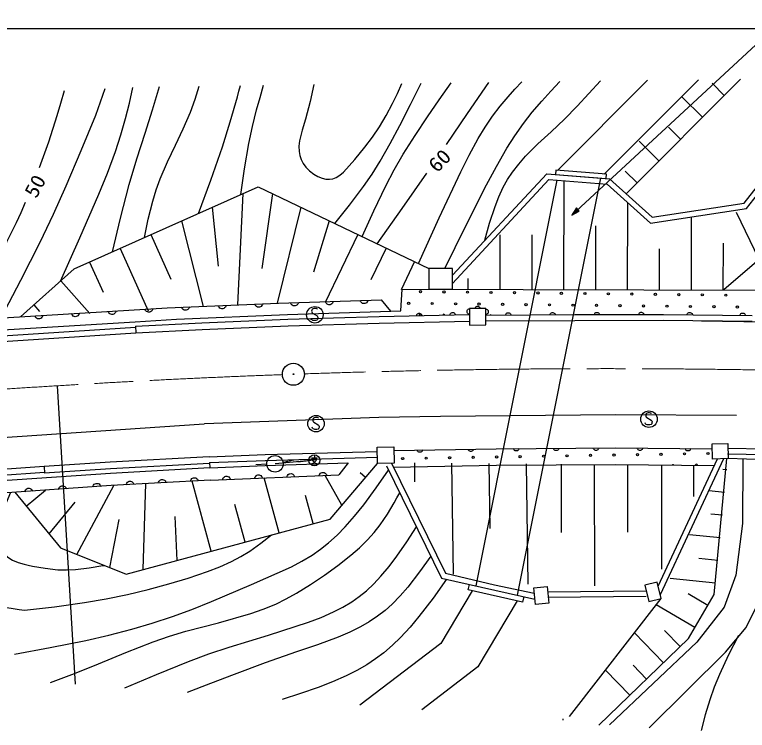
# Model space of a CAD drawing. Units: millimetres, scale not verified. Extents: x 40000 to 680000, y 20000 to 380000.
# Drawn here: x 237710 to 303893, y 274349 to 338964 of the extents above; entities that cross this region are included whole.
import ezdxf
from ezdxf.enums import TextEntityAlignment as Align

# ---------------------------------------------------------------- set-up
doc = ezdxf.new("R2010")
doc.units = ezdxf.units.MM
doc.header["$LTSCALE"] = 1000
doc.linetypes.add('CHAIN', pattern=[18.5, 12, -1.5, 3.5, -1.5])
doc.layers.add('M-BGD', color=7, linetype='Continuous', lineweight=25)
doc.layers.add('M-BMK', color=2, linetype='CHAIN', lineweight=13)
doc.styles.add('ＭＳ ゴシック', font='')
doc.styles.get('ＭＳ ゴシック').set_extended_font_data('MS Gothic')

# ---------------------------------------------------------------- blocks, each defined once
blk = doc.blocks.new('BUHIN1')
at = {"color": 7, "linetype": 'Continuous', "lineweight": 25}
blk.add_lwpolyline([(-537, 6), (-560, -50), (-560, -112), (-540, -190), (-491, -295), (-426, -373), (-340, -424), (-245, -433), (-165, -400), (-116, -373), (-61, -314), (-45, -249), (-4, 222), (38, 291), (110, 358), (195, 389), (271, 395), (354, 376), (434, 285), (507, 129), (528, 56), (528, -23), (502, -101), (446, -185)], dxfattribs=at)
blk.add_circle((0, 0), 746, dxfattribs=at)
blk = doc.blocks.new('BUHIN14')
at = {"color": 7, "linetype": 'Continuous', "lineweight": 25}
blk.add_circle((0, 0), 746, dxfattribs=at)
blk = doc.blocks.new('BUHIN15')
at = {"color": 7, "linetype": 'Continuous', "lineweight": 25}
for p, q in [((-82, -333), (-307, 149)), ((-365, -170), (-70, -33))]:
    blk.add_line(p, q, dxfattribs=at)
blk.add_lwpolyline([(408, -105), (238, 45), (74, 120), (-47, 149), (-153, 144), (12, -209), (85, -134), (140, -23), (180, 123), (183, 378)], dxfattribs=at)
blk.add_circle((0, 0), 498, dxfattribs=at)
blk = doc.blocks.new('BUHIN53')
at = {"color": 7, "linetype": 'Continuous', "lineweight": 25}
for radius in [995, 30]:
    blk.add_circle((0, 0), radius, dxfattribs=at)
blk = doc.blocks.new('BUHIN90')
at = {"color": 7, "linetype": 'Continuous', "lineweight": 25}
blk.add_lwpolyline([(-109, 225), (-49, 232), (8, 226), (78, 208), (129, 171), (171, 126), (205, 57), (215, -4), (212, -67), (184, -134), (153, -183), (109, -225)], dxfattribs=at)
blk = doc.blocks.new('BUHIN91')
at = {"color": 7, "linetype": 'Continuous', "lineweight": 25}
blk.add_lwpolyline([(-107, 226), (-47, 232), (10, 226), (80, 207), (131, 170), (172, 124), (205, 54), (215, -6), (211, -69), (182, -136), (151, -184), (107, -226)], dxfattribs=at)
blk = doc.blocks.new('BUHIN92')
at = {"color": 7, "linetype": 'Continuous', "lineweight": 25}
blk.add_lwpolyline([(-104, 228), (-43, 233), (14, 226), (84, 206), (134, 168), (174, 122), (206, 51), (214, -10), (210, -72), (180, -139), (148, -187), (104, -228)], dxfattribs=at)
blk = doc.blocks.new('BUHIN93')
at = {"color": 7, "linetype": 'Continuous', "lineweight": 25}
blk.add_lwpolyline([(103, -228), (42, -233), (-14, -226), (-84, -205), (-134, -168), (-174, -121), (-206, -51), (-214, 10), (-210, 72), (-180, 140), (-148, 187), (-103, 228)], dxfattribs=at)
blk = doc.blocks.new('BUHIN94')
at = {"color": 7, "linetype": 'Continuous', "lineweight": 25}
blk.add_lwpolyline([(106, -226), (46, -233), (-11, -226), (-81, -207), (-132, -170), (-172, -124), (-205, -54), (-215, 7), (-211, 69), (-182, 137), (-150, 185), (-106, 226)], dxfattribs=at)
blk = doc.blocks.new('BUHIN98')
at = {"color": 7, "linetype": 'Continuous', "lineweight": 25}
blk.add_lwpolyline([(111, -224), (50, -232), (-7, -226), (-77, -208), (-128, -172), (-170, -127), (-204, -58), (-215, 3), (-212, 65), (-184, 133), (-154, 182), (-111, 224)], dxfattribs=at)
blk = doc.blocks.new('BUHIN99')
at = {"color": 7, "linetype": 'Continuous', "lineweight": 25}
blk.add_lwpolyline([(-158, 312), (-74, 324), (6, 317), (105, 293), (177, 243), (236, 181), (285, 84), (301, -1), (298, -88), (260, -184), (218, -252), (158, -312)], dxfattribs=at)
blk = doc.blocks.new('BUHIN100')
at = {"color": 7, "linetype": 'Continuous', "lineweight": 25}
blk.add_lwpolyline([(-161, 311), (-77, 323), (3, 317), (102, 293), (175, 244), (235, 183), (284, 86), (301, 2), (299, -86), (262, -182), (220, -250), (161, -311)], dxfattribs=at)
blk = doc.blocks.new('BUHIN101')
at = {"color": 7, "linetype": 'Continuous', "lineweight": 25}
blk.add_lwpolyline([(-167, 308), (-83, 321), (-3, 317), (97, 295), (170, 248), (231, 187), (283, 92), (300, 8), (300, -80), (265, -177), (225, -246), (167, -308)], dxfattribs=at)
blk = doc.blocks.new('BUHIN106')
at = {"color": 7, "linetype": 'Continuous', "lineweight": 25}
blk.add_lwpolyline([(169, -307), (85, -321), (5, -317), (-95, -296), (-169, -249), (-230, -188), (-282, -93), (-300, -10), (-301, 78), (-266, 175), (-227, 245), (-169, 307)], dxfattribs=at)
blk = doc.blocks.new('BUHIN107')
at = {"color": 7, "linetype": 'Continuous', "lineweight": 25}
blk.add_lwpolyline([(170, -306), (86, -321), (6, -317), (-94, -296), (-168, -249), (-229, -189), (-282, -95), (-300, -11), (-301, 77), (-267, 174), (-228, 244), (-170, 306)], dxfattribs=at)
blk = doc.blocks.new('BUHIN108')
at = {"color": 7, "linetype": 'Continuous', "lineweight": 25}
blk.add_lwpolyline([(165, -309), (81, -322), (1, -317), (-98, -295), (-172, -247), (-232, -186), (-283, -90), (-300, -6), (-300, 82), (-264, 178), (-224, 248), (-165, 309)], dxfattribs=at)
blk = doc.blocks.new('BUHIN109')
at = {"color": 7, "linetype": 'Continuous', "lineweight": 25}
blk.add_lwpolyline([(161, -311), (76, -323), (-4, -317), (-103, -293), (-175, -244), (-235, -182), (-285, -86), (-301, -2), (-299, 86), (-261, 182), (-220, 251), (-161, 311)], dxfattribs=at)

msp = doc.modelspace()

# ---------------------------------------------------------------- linework, layer by layer
at = {"layer": 'M-BGD'}
for p, q in [((288030, 320862), (310677, 341838)), ((529279, 337683), (230134, 337683)), ((286735, 324886), (294877, 333036)), ((290962, 324569), (299480, 333095)), ((292942, 322801), (303275, 333143)), ((301805, 331672), (300705, 332771)), ((299836, 329700), (298019, 331516)), ((303602, 321930), (309311, 329315)), ((303818, 321458), (309785, 329175)), ((297866, 327729), (296786, 328808)), ((295897, 325758), (294113, 327540)), ((277248, 315438), (285773, 324608)), ((285773, 324608), (291451, 324140)), ((286589, 324932), (286556, 324544)), ((286556, 324544), (291145, 324163)), ((291177, 324551), (286589, 324932)), ((291145, 324163), (291177, 324551)), ((293927, 323786), (292867, 324846)), ((277246, 314702), (285974, 324090)), ((286678, 324032), (279366, 287393)), ((290623, 324206), (283110, 286559)), ((285974, 324090), (291242, 323656)), ((287321, 314145), (287345, 323977)), ((291242, 323656), (295149, 320147)), ((291451, 324140), (295307, 320677)), ((243100, 316009), (259716, 323431)), ((259716, 323431), (275115, 316053)), ((258331, 322813), (257850, 312760)), ((260999, 322816), (260049, 316047)), ((293079, 314131), (293098, 321989)), ((295307, 320677), (303602, 321930)), ((255562, 321575), (256106, 316257)), ((263566, 321587), (261420, 312909)), ((295149, 320147), (303818, 321458)), ((304960, 316857), (302903, 321099)), ((252792, 320338), (254727, 312630)), ((266132, 320357), (264717, 315713)), ((298837, 314117), (298853, 320707)), ((290200, 314138), (290214, 319899)), ((250023, 319101), (251824, 315070)), ((268699, 319127), (265753, 312980)), ((281563, 314159), (281575, 319091)), ((284442, 314152), (284454, 319084)), ((247254, 317864), (249771, 312229)), ((271265, 317897), (269895, 315038)), ((295958, 314124), (295967, 317813)), ((301716, 314110), (301726, 318329)), ((244484, 316627), (245704, 313897)), ((273832, 316668), (272612, 314122)), ((304960, 316857), (301774, 314110)), ((238227, 311687), (243100, 316009)), ((275115, 316053), (275110, 314175)), ((277250, 316047), (275115, 316053)), ((277245, 314170), (277250, 316047)), ((278684, 314166), (278687, 315152)), ((241881, 314928), (244495, 311981)), ((272597, 312214), (272727, 314181)), ((272727, 314181), (306034, 314099)), ((275110, 314175), (277245, 314170)), ((261530, 312913), (270844, 313219)), ((271679, 312188), (270844, 313219)), ((235649, 311529), (251490, 312496)), ((239445, 312767), (239968, 312178)), ((251490, 312496), (261530, 312913)), ((280267, 312438), (278788, 312424)), ((278788, 312424), (278802, 310944)), ((280281, 310958), (280267, 312438)), ((252325, 311465), (262365, 311883)), ((262365, 311883), (271679, 312188)), ((270635, 311714), (278779, 311902)), ((271679, 312188), (272597, 312214)), ((280294, 311843), (288300, 311885)), ((288300, 311885), (296309, 311895)), ((296309, 311895), (304324, 311812)), ((235921, 310463), (248601, 311244)), ((248601, 311244), (252325, 311465)), ((248625, 310838), (254617, 311148)), ((254617, 311148), (262379, 311463)), ((262385, 311464), (270631, 311713)), ((262403, 310864), (270649, 311114)), ((270649, 311114), (278793, 311302)), ((280297, 311323), (288300, 311365)), ((288300, 311365), (296303, 311375)), ((296303, 311375), (304315, 311292)), ((315545, 310997), (299761, 311305)), ((230134, 309555), (248622, 310758)), ((248625, 310838), (248656, 310239)), ((248656, 310239), (254642, 310548)), ((254642, 310548), (262403, 310864)), ((278802, 310944), (280281, 310958)), ((230168, 309036), (248656, 310239)), ((241545, 305457), (243162, 278507)), ((270609, 302602), (254857, 302016)), ((276182, 302679), (270609, 302602)), ((291989, 302838), (276182, 302679)), ((302921, 302778), (291989, 302838)), ((221535, 299750), (254841, 302014)), ((270445, 299924), (271954, 299951)), ((270471, 298441), (270445, 299924)), ((271954, 299951), (271980, 298468)), ((281218, 299778), (292027, 299845)), ((292027, 299845), (300700, 299766)), ((300716, 300217), (302118, 300256)), ((300754, 298843), (300716, 300217)), ((302118, 300256), (302156, 298882)), ((302119, 299829), (306176, 299744)), ((255289, 299039), (260332, 299246)), ((260332, 299246), (270489, 299534)), ((271999, 299624), (281218, 299778)), ((302108, 299310), (306165, 299224)), ((246338, 298557), (240363, 298169)), ((255289, 299039), (246338, 298557)), ((255310, 298520), (260354, 298726)), ((255310, 298520), (255329, 298037)), ((260338, 298256), (267822, 298494)), ((260347, 298726), (270503, 299014)), ((264782, 298729), (261230, 298410)), ((261964, 298565), (262942, 298772)), ((264285, 298676), (263290, 298570)), ((267822, 298494), (266999, 297407)), ((273817, 298513), (273842, 296794)), ((295839, 287364), (301183, 298855)), ((301734, 298871), (296025, 286597)), ((302156, 298882), (300754, 298843)), ((300906, 286623), (302048, 298879)), ((309131, 298660), (302156, 298882)), ((303496, 298839), (303466, 293027)), ((240363, 298169), (227914, 297276)), ((240363, 298169), (240402, 297570)), ((246377, 297958), (240402, 297570)), ((255329, 298037), (246354, 297548)), ((255321, 298440), (246377, 297958)), ((255329, 298037), (260338, 298256)), ((260481, 298372), (259482, 298321)), ((266207, 293427), (270471, 298441)), ((271980, 298468), (270471, 298441)), ((271287, 298243), (276275, 288100)), ((271735, 298463), (276619, 288532)), ((271903, 298122), (281235, 298278)), ((277184, 298482), (277331, 288439)), ((280551, 298451), (280637, 292563)), ((281235, 298278), (292025, 298345)), ((283918, 298420), (284077, 287558)), ((287082, 298391), (287088, 292203)), ((290071, 298363), (290081, 287390)), ((292025, 298345), (300908, 298264)), ((293060, 298336), (293066, 292255)), ((296140, 298308), (296149, 288891)), ((299038, 298281), (299041, 295459)), ((302052, 297861), (301684, 297898)), ((240402, 297630), (227957, 296738)), ((246354, 297548), (228432, 296318)), ((255391, 296938), (266999, 297407)), ((267273, 294681), (265769, 297357)), ((269405, 297188), (268916, 297604)), ((255391, 296938), (246415, 296448)), ((249314, 288863), (249568, 296620)), ((255457, 290523), (253751, 296837)), ((261600, 292182), (260262, 297135)), ((246415, 296448), (228494, 295219)), ((237717, 295852), (241847, 290827)), ((238750, 294595), (240485, 296022)), ((243330, 290232), (246681, 296463)), ((301844, 295817), (300437, 295961)), ((264672, 293012), (263982, 295565)), ((240814, 292083), (243175, 294956)), ((258529, 291353), (257613, 294743)), ((301635, 293774), (300597, 293880)), ((246295, 289043), (247138, 293388)), ((247778, 288448), (266207, 293427)), ((252386, 289693), (252205, 293649)), ((303466, 293027), (302853, 288345)), ((301427, 291731), (298680, 292011)), ((241847, 290827), (247778, 288448)), ((301218, 289688), (299510, 289862)), ((276271, 288082), (284697, 286206)), ((276619, 288532), (281040, 287482)), ((301010, 287645), (296922, 288062)), ((302853, 288345), (301801, 285466)), ((278687, 287021), (278798, 287519)), ((281040, 287482), (284641, 286746)), ((284593, 287204), (285818, 287331)), ((285818, 287331), (285975, 285827)), ((295752, 287723), (294637, 287453)), ((294637, 287453), (294997, 285969)), ((296111, 286239), (295752, 287723)), ((279026, 286946), (276194, 282194)), ((283580, 285932), (278687, 287021)), ((284749, 285700), (284593, 287204)), ((285867, 286858), (294759, 286951)), ((300323, 285627), (298544, 286667)), ((298577, 282639), (300906, 286623)), ((303786, 283630), (305288, 286683)), ((283103, 286038), (279559, 280092)), ((283691, 286430), (283580, 285932)), ((285873, 286358), (294764, 286451)), ((287822, 275594), (296111, 286239)), ((294997, 285969), (296111, 286239)), ((285975, 285827), (284749, 285700)), ((299159, 283635), (295671, 285673)), ((301801, 285466), (299326, 282313)), ((297820, 281908), (296414, 283364)), ((301925, 281420), (303786, 283630)), ((290477, 274816), (298577, 282639)), ((296307, 280446), (293701, 283143)), ((276194, 282194), (268898, 276615)), ((299326, 282313), (291441, 274858)), ((295025, 274576), (301925, 281420)), ((279559, 280092), (274476, 276205)), ((294793, 278984), (293594, 280225)), ((293279, 277522), (291089, 279790)), ((287258, 275265), (287268, 275395))]:
    msp.add_line(p, q, dxfattribs=at)
for points in [[(276582, 316050), (278430, 319825), (280341, 323592), (281231, 325256), (282178, 326897), (282895, 328029), (283660, 329126), (284469, 330164), (285327, 331165), (286134, 332055), (286953, 332935)], [(280184, 318598), (280616, 320130), (281103, 321638), (281451, 322530), (281850, 323389), (282236, 324083), (282674, 324745), (283241, 325476), (283859, 326175), (284981, 327299), (286162, 328396), (287365, 329526), (288523, 330696), (289587, 331833), (290631, 332982)], [(241865, 314914), (243611, 318813), (245306, 322744), (246084, 324667), (246810, 326619), (247301, 328100), (247734, 329597), (248073, 330986), (248377, 332393)], [(245052, 329901), (245469, 331081), (245874, 332285)], [(246533, 317542), (247263, 320585), (248053, 323621), (248741, 325949), (249489, 328270), (250163, 330364), (250790, 332474)], [(249441, 318841), (249782, 320492), (250182, 322132), (250491, 323151), (250857, 324151), (251516, 325672), (252232, 327174), (252933, 328651), (253579, 330149), (254003, 331322), (254384, 332519)], [(254322, 321023), (255427, 324017), (256479, 327038), (257181, 329278), (257829, 331546), (257970, 332056), (258111, 332567)], [(258127, 322721), (258461, 325039), (258855, 327344), (259180, 328866), (259565, 330384), (259872, 331490), (260189, 332593)], [(264740, 332651), (264393, 331112), (263971, 329519), (263676, 328543), (263444, 327568), (263389, 327090), (263395, 326615), (263456, 326249), (263578, 325888), (263767, 325535), (264015, 325204), (264347, 324870), (264728, 324573), (265097, 324355), (265491, 324192), (265820, 324115), (266154, 324098), (266449, 324147), (266740, 324258), (267082, 324468), (267404, 324737), (268427, 325883), (269347, 327001), (270020, 327889), (270656, 328829), (271272, 329856), (271847, 330932), (272284, 331842), (272682, 332753)], [(266627, 320119), (267951, 321766), (269232, 323455), (270003, 324571), (270731, 325729), (271642, 327327), (272507, 328966), (273474, 330868), (274443, 332775)], [(269104, 318933), (270148, 321238), (271248, 323523), (272002, 324952), (272813, 326360), (273876, 328062), (274997, 329742), (276066, 331280), (277149, 332810)], [(274184, 316498), (276062, 320633), (278006, 324769), (278765, 326290), (279574, 327779), (280200, 328814), (280875, 329813), (281551, 330700), (282276, 331551), (282889, 332225), (283511, 332891)], [(276719, 327235), (278619, 330049), (280538, 332853)], [(239961, 325151), (240784, 327487), (241553, 329850), (241886, 330981), (242210, 332125)], [(236498, 311581), (238280, 314982), (240013, 318416), (241209, 320945), (242355, 323508), (243718, 326698), (245051, 329902)], [(270467, 318280), (272722, 321450), (274955, 324641)], [(233014, 311331), (234589, 314014), (236115, 316733), (237013, 318449), (237862, 320201), (238284, 321117), (238704, 322045)], [(288087, 320914), (288458, 321476), (288675, 321242), (288088, 320915)], [(288463, 321263), (288366, 321173), (288451, 321277), (288476, 321249), (288366, 321173)], [(278780, 311913), (278723, 311934), (278674, 311965), (278620, 312013), (278591, 312069), (278575, 312128), (278576, 312206), (278594, 312264), (278625, 312318), (278681, 312366), (278730, 312395), (278788, 312413)], [(279278, 312429), (279297, 312487), (279327, 312536), (279374, 312591), (279428, 312622), (279487, 312640), (279564, 312640), (279623, 312623), (279679, 312594), (279728, 312539), (279758, 312491), (279778, 312434)], [(280269, 312390), (280328, 312373), (280378, 312345), (280435, 312300), (280467, 312247), (280487, 312189), (280491, 312112), (280476, 312052), (280449, 311996), (280396, 311945), (280349, 311912), (280292, 311891)], [(237702, 281236), (240924, 281822), (244136, 282469), (246224, 282950), (248298, 283490), (250132, 284027), (251956, 284624), (253725, 285271), (255479, 285977), (259090, 287510), (262704, 289111), (263655, 289615), (264569, 290168), (265328, 290697), (266057, 291280), (266830, 291983), (267566, 292732), (268420, 293699), (269242, 294722), (270377, 296254), (271488, 297832)], [(237329, 295825), (236937, 294880), (236602, 293912), (236446, 293288), (236347, 292640), (236317, 292082), (236348, 291510), (236425, 291083), (236557, 290689), (236712, 290396), (236914, 290145), (237189, 289911), (237510, 289720), (238015, 289511), (238580, 289344), (238944, 289256), (239315, 289173)], [(240936, 278671), (243111, 279485), (245283, 280362), (247743, 281382), (250221, 282344), (251684, 282844), (253173, 283289), (256113, 284070), (259039, 284910), (260170, 285303), (261288, 285755), (262246, 286217), (263178, 286733), (264444, 287521), (265693, 288371), (266900, 289236), (268074, 290153), (268852, 290829), (269584, 291546), (270173, 292204), (270715, 292901), (271374, 293875), (271991, 294897), (272243, 295333), (272498, 295779)], [(247655, 278177), (250521, 279400), (253413, 280567), (255244, 281244), (257089, 281862), (260652, 282951), (264252, 284115), (265390, 284551), (266496, 285039), (267349, 285476), (268165, 285962), (268844, 286432), (269492, 286955), (270160, 287578), (270797, 288255), (271531, 289137), (272227, 290066), (273126, 291380), (274000, 292725)], [(238594, 285186), (241316, 285505), (244027, 285884), (245966, 286220), (247903, 286618), (249771, 287061), (251638, 287566), (253396, 288101), (255139, 288695), (256234, 289121), (257310, 289604), (258140, 290038), (258947, 290529), (259944, 291238), (260922, 291999)], [(275303, 290075), (274279, 288656), (273211, 287280), (272524, 286486), (271800, 285741), (271166, 285170), (270495, 284646), (269746, 284146), (268961, 283695), (267973, 283205), (266940, 282761), (265073, 282068), (263166, 281424), (260325, 280435), (257528, 279398), (255412, 278586), (253296, 277762)], [(239315, 289173), (240464, 288983), (241614, 288853), (242398, 288830), (243192, 288867), (244435, 289014), (245687, 289223), (245737, 289232), (245797, 289243)], [(276732, 287991), (275501, 286285), (274233, 284628), (273426, 283665), (272576, 282744), (271840, 282030), (271062, 281358), (270314, 280793), (269530, 280277), (268610, 279749), (267646, 279265), (266409, 278723), (265136, 278231), (263517, 277667), (261877, 277131)], [(236456, 285532), (238128, 285266), (238361, 285226), (238594, 285186)], [(303081, 282924), (302198, 281167), (301368, 279380), (300907, 278253), (300503, 277106), (300093, 275739), (299716, 274349)]]:
    msp.add_lwpolyline(points, dxfattribs=at)
for points in [[(288030, 320862), (288708, 321234), (288453, 321509)], [(288143, 320966), (288457, 321436), (288635, 321243)], [(288198, 321017), (288455, 321396), (288595, 321245)], [(288254, 321070), (288454, 321356), (288556, 321246)], [(288309, 321120), (288452, 321317), (288516, 321248)]]:
    msp.add_lwpolyline(points, close=True, dxfattribs=at)
for centre in [(274371, 313957), (276492, 313933), (278613, 313908), (280735, 313884), (282856, 313860), (284977, 313836), (287098, 313811), (289219, 313787), (291341, 313763), (293462, 313738), (295583, 313714), (297704, 313690), (299825, 313666), (301946, 313641), (273298, 312908), (275420, 312884), (277541, 312860), (279662, 312836), (281783, 312811), (283904, 312787), (286025, 312763), (288147, 312739), (290268, 312714), (292389, 312690), (294510, 312666), (296631, 312641), (298753, 312617), (300874, 312593), (302995, 312569), (283367, 299064), (285488, 299100), (287609, 299135), (289730, 299171), (291851, 299206), (293972, 299242), (296093, 299277), (298214, 299313), (300335, 299348), (272762, 298887), (274883, 298922), (277004, 298958), (279125, 298993), (281246, 299029)]:
    msp.add_circle(centre, 99.5, dxfattribs=at)
for centre, start, end in [((274347, 311836), 340.0085, 202.6468), ((276468, 311811), 23.30455, 159.35075), ((280710, 311763), 55.28414, 125.08723), ((297171, 298234), 39.23482, 139.71122), ((299292, 298270), 4.4495, 174.49654)]:
    msp.add_arc(centre, 99.5, start, end, dxfattribs=at)
at = {"layer": 'M-BMK'}
for centre, radius, start, end in [((291253, -492997), 800000, 92.10177, 93.56236), ((291253, -492997), 800000, 84.94112, 91.96335), ((301441, -692748), 1000000, 93.43384, 97.88159)]:
    msp.add_arc(centre, radius, start, end, dxfattribs=at)

# ---------------------------------------------------------------- block references
at = {"layer": 'M-BGD', "rotation": 245.00001}
for name, p in [('BUHIN100', (259765, 312840)), ('BUHIN99', (262991, 312961)), ('BUHIN99', (266132, 313064)), ('BUHIN99', (269273, 313168)), ('BUHIN101', (246516, 312192)), ('BUHIN101', (249832, 312395)), ('BUHIN100', (253145, 312565)), ('BUHIN100', (256455, 312702)), ('BUHIN1', (264829, 311866)), ('BUHIN101', (239885, 311788)), ('BUHIN101', (243200, 311990)), ('BUHIN98', (274255, 311797)), ('BUHIN98', (277271, 311867)), ('BUHIN94', (282296, 311850)), ('BUHIN94', (286300, 311863)), ('BUHIN94', (290303, 311876)), ('BUHIN94', (294307, 311889)), ('BUHIN93', (298696, 311868)), ('BUHIN93', (303470, 311813)), ('BUHIN53', (262892, 306500)), ('BUHIN1', (295008, 302444)), ('BUHIN1', (264932, 302035)), ('BUHIN90', (274304, 299663)), ('BUHIN90', (278913, 299740)), ('BUHIN91', (283019, 299789)), ('BUHIN91', (286622, 299812)), ('BUHIN91', (290225, 299834)), ('BUHIN92', (294195, 299825)), ('BUHIN92', (298532, 299786)), ('BUHIN14', (261230, 298410)), ('BUHIN15', (264782, 298729)), ('BUHIN108', (253939, 296859)), ('BUHIN109', (256842, 296996)), ('BUHIN109', (259744, 297114)), ('BUHIN109', (262646, 297231)), ('BUHIN109', (265548, 297348)), ('BUHIN107', (242034, 296132)), ('BUHIN107', (245132, 296353)), ('BUHIN108', (248132, 296542)), ('BUHIN108', (251036, 296700)), ('BUHIN106', (238986, 295921))]:
    msp.add_blockref(name, p, dxfattribs=at)

# ---------------------------------------------------------------- texts
at = {"layer": 'M-BGD', "style": 'ＭＳ ゴシック', "width": 1.1}
for s, rotation, p in [('60', 46, (276165, 324345)), ('50', 61.5, (240008, 322114))]:
    msp.add_text(s, height=1320, rotation=rotation, dxfattribs=at).set_placement(p, align=Align.BOTTOM_LEFT)

doc.saveas('drawing.dxf')
